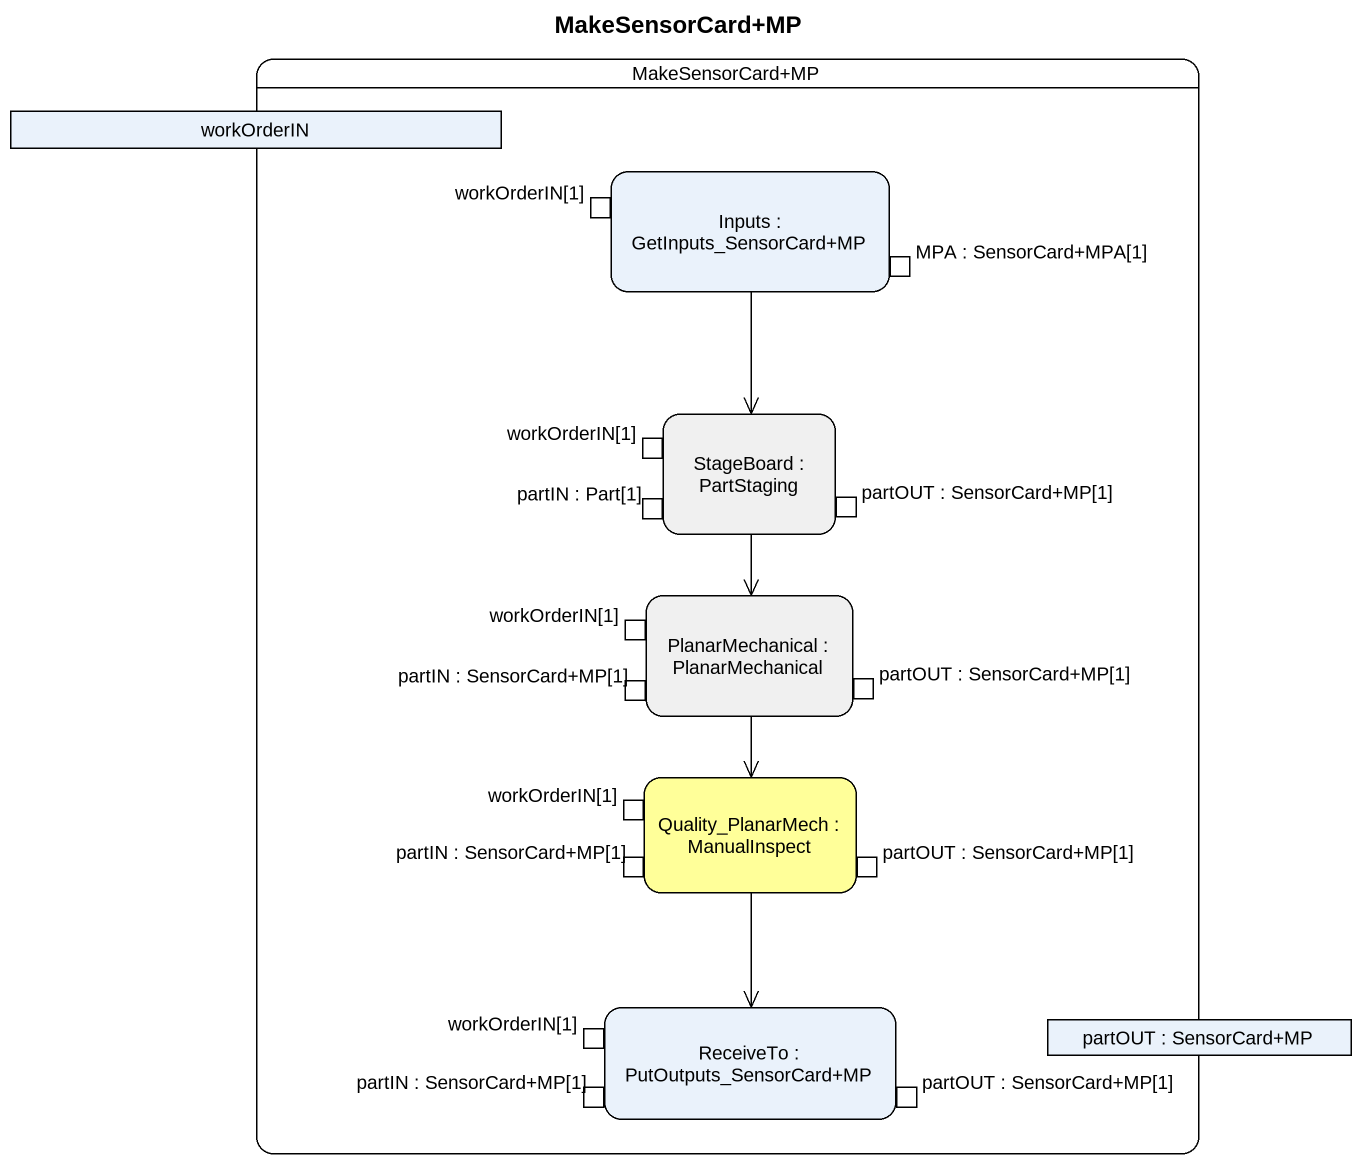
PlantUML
@startuml
title MakeSensorCard+MP
hide empty description
state "MakeSensorCard+MP" as MakeSensorCard_MP {
  state workOrderIN <<object>>
  state "Inputs : GetInputs_SensorCard+MP" as Inputs {
    state "workOrderIN[1]" as workOrderIN_1 <<inputPin>>
    state "MPA : SensorCard+MPA[1]" as MPA_SensorCard_MPA_1 <<outputPin>>
  }
  state "StageBoard : PartStaging" as StageBoard #F0F0F0 {
    state "workOrderIN[1]" as workOrderIN_1_2 <<inputPin>>
    state "partIN : Part[1]" as partIN_Part_1 <<inputPin>>
    state "partOUT : SensorCard+MP[1]" as partOUT_SensorCard_MP_1 <<outputPin>>
  }
  state "PlanarMechanical : PlanarMechanical" as PlanarMechanical #F0F0F0 {
    state "workOrderIN[1]" as workOrderIN_1_3 <<inputPin>>
    state "partIN : SensorCard+MP[1]" as partIN_SensorCard_MP_1 <<inputPin>>
    state "partOUT : SensorCard+MP[1]" as partOUT_SensorCard_MP_1_2 <<outputPin>>
  }
  state "Quality_PlanarMech : ManualInspect" as Quality_PlanarMech #FFFF99 {
    state "partIN : SensorCard+MP[1]" as partIN_SensorCard_MP_1_2 <<inputPin>>
    state "workOrderIN[1]" as workOrderIN_1_4 <<inputPin>>
    state "partOUT : SensorCard+MP[1]" as partOUT_SensorCard_MP_1_3 <<outputPin>>
  }
  state "ReceiveTo : PutOutputs_SensorCard+MP" as ReceiveTo {
    state "workOrderIN[1]" as workOrderIN_1_5 <<inputPin>>
    state "partIN : SensorCard+MP[1]" as partIN_SensorCard_MP_1_3 <<inputPin>>
    state "partOUT : SensorCard+MP[1]" as partOUT_SensorCard_MP_1_4 <<outputPin>>
  }
  state "partOUT : SensorCard+MP" as partOUT <<object>>
}
Inputs --> StageBoard
StageBoard --> PlanarMechanical
PlanarMechanical --> Quality_PlanarMech
Quality_PlanarMech --> ReceiveTo
@enduml
